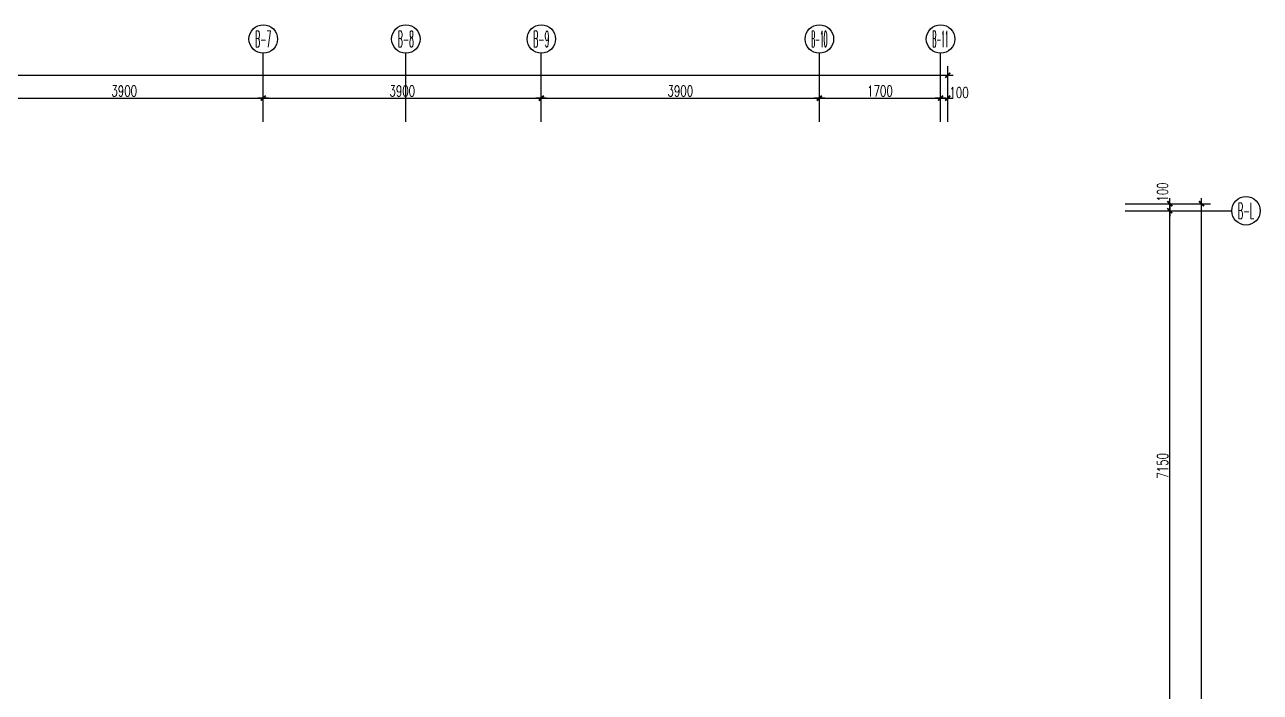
# Model space of a CAD drawing. Extents: x -41969 to 449372, y 65390 to 759577.
# Drawn here: x 335259 to 352589, y 738834 to 748190 of the extents above; entities that cross this region are included whole.
import ezdxf
from ezdxf.enums import TextEntityAlignment as Align

# ---------------------------------------------------------------- set-up
doc = ezdxf.new("R2010")
doc.units = 0
doc.header["$LTSCALE"] = 1000
doc.header["$MEASUREMENT"] = 0
doc.layers.add('AXIS_TEXT', color=7, linetype='Continuous')
doc.layers.add('标注', color=1, linetype='Continuous')
doc.styles.add('_TCH_AXIS', font='COMPLEX', dxfattribs={"bigfont": 'GBCBIG'})
doc.styles.add('COMPLEX', font='complex_.ttf')
doc.styles.add('DIM_FONT', font='SIMPLEX', dxfattribs={"width": 0.7, "bigfont": 'GBCBIG'})
doc.dimstyles.new('DIMN', dxfattribs={"dimtxt": 300, "dimasz": 1, "dimexe": 250, "dimexo": 0, "dimgap": 150, "dimtad": 1, "dimdec": 0, "dimzin": 0, "dimdsep": 46, "dimtxsty": 'DIM_FONT', "dimblk": '_DIMX', "dimcen": 0.09, "dimclrd": 1, "dimclrt": 7, "dimadec": 0, "dimazin": 0, "dimtfac": 1, "dimtdec": 0, "dimtix": 1, "dimtmove": 2, "dimatfit": 3, "dimldrblk": '_DIMX', "dimfxl": 0, "dimtolj": 1, "dimtzin": 0, "dimarcsym": 0})

# ---------------------------------------------------------------- blocks, each defined once
blk = doc.blocks.new('_AXISO')
blk.add_circle((0, 0), 0.5)
at = {"layer": 'AXIS_TEXT', "style": 'COMPLEX', "width": 1.041667}
blk.add_attdef('A', text='', height=0.56, dxfattribs=at).set_placement((-0.25, -0.28), (0.25, -0.28), align=Align.FIT)
blk = doc.blocks.new('_DIMX')
blk.add_line((-150, 0), (150, 0))
at = {"const_width": 50}
blk.add_lwpolyline([(-70, -70), (70, 70)], dxfattribs=at)
blk = doc.blocks.new('*D69')
at = {"layer": 'Defpoints', "color": 0}
for p in [(104879, -2131215), (100979, -2131549), (104879, -2131549)]:
    blk.add_point(p, dxfattribs=at)
at = {"layer": '标注', "color": 0, "lineweight": -2}
for p, q in [((100979, -2131549), (100979, -2131090)), ((104879, -2131549), (104879, -2131090))]:
    blk.add_line(p, q, dxfattribs=at)
at = {"layer": '标注', "color": 1, "lineweight": -2}
blk.add_line((100980, -2131215), (104879, -2131215), dxfattribs=at)
at = {"layer": '标注', "color": 1, "lineweight": -2, "xscale": 0.5, "yscale": 0.5, "zscale": 0.5, "rotation": 180}
blk.add_blockref('_DIMX', (100979, -2131215), dxfattribs=at)
at = {"layer": '标注', "color": 1, "lineweight": -2, "xscale": 0.5, "yscale": 0.5, "zscale": 0.5}
blk.add_blockref('_DIMX', (104879, -2131215), dxfattribs=at)
at = {"layer": '标注', "color": 7, "insert": (102929, -2131115), "char_height": 150, "attachment_point": 5, "style": 'DIM_FONT'}
blk.add_mtext('\\A1;3900', dxfattribs=at)
blk = doc.blocks.new('*D70')
at = {"layer": 'Defpoints', "color": 0}
for p in [(108779, -2131215), (104879, -2131549), (108779, -2131549)]:
    blk.add_point(p, dxfattribs=at)
at = {"layer": '标注', "color": 0, "lineweight": -2}
for p, q in [((104879, -2131549), (104879, -2131090)), ((108779, -2131549), (108779, -2131090))]:
    blk.add_line(p, q, dxfattribs=at)
at = {"layer": '标注', "color": 1, "lineweight": -2}
blk.add_line((104880, -2131215), (108779, -2131215), dxfattribs=at)
at = {"layer": '标注', "color": 1, "lineweight": -2, "xscale": 0.5, "yscale": 0.5, "zscale": 0.5, "rotation": 180}
blk.add_blockref('_DIMX', (104879, -2131215), dxfattribs=at)
at = {"layer": '标注', "color": 1, "lineweight": -2, "xscale": 0.5, "yscale": 0.5, "zscale": 0.5}
blk.add_blockref('_DIMX', (108779, -2131215), dxfattribs=at)
at = {"layer": '标注', "color": 7, "insert": (106829, -2131115), "char_height": 150, "attachment_point": 5, "style": 'DIM_FONT'}
blk.add_mtext('\\A1;3900', dxfattribs=at)
blk = doc.blocks.new('*D71')
at = {"layer": 'Defpoints', "color": 0}
for p in [(112679, -2131215), (108779, -2131549), (112679, -2131549)]:
    blk.add_point(p, dxfattribs=at)
at = {"layer": '标注', "color": 0, "lineweight": -2}
for p, q in [((108779, -2131549), (108779, -2131090)), ((112679, -2131549), (112679, -2131090))]:
    blk.add_line(p, q, dxfattribs=at)
at = {"layer": '标注', "color": 1, "lineweight": -2}
blk.add_line((108780, -2131215), (112679, -2131215), dxfattribs=at)
at = {"layer": '标注', "color": 1, "lineweight": -2, "xscale": 0.5, "yscale": 0.5, "zscale": 0.5, "rotation": 180}
blk.add_blockref('_DIMX', (108779, -2131215), dxfattribs=at)
at = {"layer": '标注', "color": 1, "lineweight": -2, "xscale": 0.5, "yscale": 0.5, "zscale": 0.5}
blk.add_blockref('_DIMX', (112679, -2131215), dxfattribs=at)
at = {"layer": '标注', "color": 7, "insert": (110729, -2131115), "char_height": 150, "attachment_point": 5, "style": 'DIM_FONT'}
blk.add_mtext('\\A1;3900', dxfattribs=at)
blk = doc.blocks.new('*D72')
at = {"layer": 'Defpoints', "color": 0}
for p in [(114379, -2131215), (112679, -2131549), (114379, -2131549)]:
    blk.add_point(p, dxfattribs=at)
at = {"layer": '标注', "color": 0, "lineweight": -2}
for p, q in [((112679, -2131549), (112679, -2131090)), ((114379, -2131549), (114379, -2131090))]:
    blk.add_line(p, q, dxfattribs=at)
at = {"layer": '标注', "color": 1, "lineweight": -2}
blk.add_line((112680, -2131215), (114379, -2131215), dxfattribs=at)
at = {"layer": '标注', "color": 1, "lineweight": -2, "xscale": 0.5, "yscale": 0.5, "zscale": 0.5, "rotation": 180}
blk.add_blockref('_DIMX', (112679, -2131215), dxfattribs=at)
at = {"layer": '标注', "color": 1, "lineweight": -2, "xscale": 0.5, "yscale": 0.5, "zscale": 0.5}
blk.add_blockref('_DIMX', (114379, -2131215), dxfattribs=at)
at = {"layer": '标注', "color": 7, "insert": (113529, -2131115), "char_height": 150, "attachment_point": 5, "style": 'DIM_FONT'}
blk.add_mtext('\\A1;1700', dxfattribs=at)
blk = doc.blocks.new('*D73')
at = {"layer": 'Defpoints', "color": 0}
for p in [(114479, -2131215), (114379, -2131549), (114479, -2131549)]:
    blk.add_point(p, dxfattribs=at)
at = {"layer": '标注', "color": 0, "lineweight": -2}
for p, q in [((114379, -2131549), (114379, -2131090)), ((114479, -2131549), (114479, -2131090))]:
    blk.add_line(p, q, dxfattribs=at)
at = {"layer": '标注', "color": 1, "lineweight": -2}
blk.add_line((114380, -2131215), (114479, -2131215), dxfattribs=at)
at = {"layer": '标注', "color": 1, "lineweight": -2, "xscale": 0.5, "yscale": 0.5, "zscale": 0.5, "rotation": 180}
blk.add_blockref('_DIMX', (114379, -2131215), dxfattribs=at)
at = {"layer": '标注', "color": 1, "lineweight": -2, "xscale": 0.5, "yscale": 0.5, "zscale": 0.5}
blk.add_blockref('_DIMX', (114479, -2131215), dxfattribs=at)
at = {"layer": '标注', "color": 7, "insert": (114638, -2131138), "char_height": 150, "attachment_point": 5, "style": 'DIM_FONT'}
blk.add_mtext('\\A1;100', dxfattribs=at)
blk = doc.blocks.new('*D74')
at = {"layer": 'Defpoints', "color": 0}
for p in [(114479, -2130894), (86079, -2131549), (114479, -2131549)]:
    blk.add_point(p, dxfattribs=at)
at = {"layer": '标注', "color": 0, "lineweight": -2}
for p, q in [((86079, -2131549), (86079, -2130769)), ((114479, -2131549), (114479, -2130769))]:
    blk.add_line(p, q, dxfattribs=at)
at = {"layer": '标注', "color": 1, "lineweight": -2}
blk.add_line((86080, -2130894), (114479, -2130894), dxfattribs=at)
at = {"layer": '标注', "color": 1, "lineweight": -2, "xscale": 0.5, "yscale": 0.5, "zscale": 0.5, "rotation": 180}
blk.add_blockref('_DIMX', (86079, -2130894), dxfattribs=at)
at = {"layer": '标注', "color": 1, "lineweight": -2, "xscale": 0.5, "yscale": 0.5, "zscale": 0.5}
blk.add_blockref('_DIMX', (114479, -2130894), dxfattribs=at)
at = {"layer": '标注', "color": 7, "insert": (100279, -2130794), "char_height": 150, "attachment_point": 5, "style": 'DIM_FONT'}
blk.add_mtext('\\A1;28400', dxfattribs=at)
blk = doc.blocks.new('*D94')
at = {"layer": 'Defpoints', "color": 0}
for p in [(116969, -2132794), (117594, -2132794), (116969, -2139944)]:
    blk.add_point(p, dxfattribs=at)
at = {"layer": '标注', "color": 0, "lineweight": -2}
for p, q in [((116969, -2132794), (117719, -2132794)), ((116969, -2139944), (117719, -2139944))]:
    blk.add_line(p, q, dxfattribs=at)
at = {"layer": '标注', "color": 1, "lineweight": -2}
blk.add_line((117594, -2139943), (117594, -2132794), dxfattribs=at)
at = {"layer": '标注', "color": 1, "lineweight": -2, "xscale": 0.5, "yscale": 0.5, "zscale": 0.5}
for p, rotation in [((117594, -2132794), 90), ((117594, -2139944), 270)]:
    blk.add_blockref('_DIMX', p, dxfattribs=dict(at, rotation=rotation))
at = {"layer": '标注', "color": 7, "insert": (117494, -2136369), "char_height": 150, "attachment_point": 5, "rotation": 90, "style": 'DIM_FONT'}
blk.add_mtext('\\A1;7150', dxfattribs=at)
blk = doc.blocks.new('*D95')
at = {"layer": 'Defpoints', "color": 0}
for p in [(116969, -2132694), (116969, -2132794), (117594, -2132694)]:
    blk.add_point(p, dxfattribs=at)
at = {"layer": '标注', "color": 0, "lineweight": -2}
for p, q in [((116969, -2132694), (117719, -2132694)), ((116969, -2132794), (117719, -2132794))]:
    blk.add_line(p, q, dxfattribs=at)
at = {"layer": '标注', "color": 1, "lineweight": -2}
blk.add_line((117594, -2132793), (117594, -2132694), dxfattribs=at)
at = {"layer": '标注', "color": 1, "lineweight": -2, "xscale": 0.5, "yscale": 0.5, "zscale": 0.5}
for p, rotation in [((117594, -2132694), 90), ((117594, -2132794), 270)]:
    blk.add_blockref('_DIMX', p, dxfattribs=dict(at, rotation=rotation))
at = {"layer": '标注', "color": 7, "insert": (117493, -2132531), "char_height": 150, "attachment_point": 5, "rotation": 90, "style": 'DIM_FONT'}
blk.add_mtext('\\A1;100', dxfattribs=at)
blk = doc.blocks.new('*D96')
at = {"layer": 'Defpoints', "color": 0}
for p in [(116969, -2132694), (118039, -2132694), (116969, -2167844)]:
    blk.add_point(p, dxfattribs=at)
at = {"layer": '标注', "color": 0, "lineweight": -2}
for p, q in [((116969, -2132694), (118164, -2132694)), ((116969, -2167844), (118164, -2167844))]:
    blk.add_line(p, q, dxfattribs=at)
at = {"layer": '标注', "color": 1, "lineweight": -2}
blk.add_line((118039, -2167843), (118039, -2132694), dxfattribs=at)
at = {"layer": '标注', "color": 1, "lineweight": -2, "xscale": 0.5, "yscale": 0.5, "zscale": 0.5}
for p, rotation in [((118039, -2132694), 90), ((118039, -2167844), 270)]:
    blk.add_blockref('_DIMX', p, dxfattribs=dict(at, rotation=rotation))
at = {"layer": '标注', "color": 7, "insert": (117939, -2150269), "char_height": 150, "attachment_point": 5, "rotation": 90, "style": 'DIM_FONT'}
blk.add_mtext('\\A1;35150', dxfattribs=at)
blk = doc.blocks.new('A$C1C350876')
at = {"layer": '标注', "color": 1}
for p, q in [((5024.6, 25529.8), (5024.6, 26492.7)), ((7024.6, 25529.8), (7024.6, 26492.7)), ((8924.6, 25529.8), (8924.6, 26492.7)), ((12824.6, 25529.8), (12824.6, 26492.7)), ((14524.6, 25529.8), (14524.6, 26492.7)), ((17114.5, 24285), (18608.9, 24285))]:
    blk.add_line(p, q, dxfattribs=at)
blk.add_circle((18808.9, 24285), 200, dxfattribs=at)
ref = blk.add_blockref('_AXISO', (5024.6, 26692.7), dxfattribs=dict(at, xscale=400, yscale=400, zscale=400))
ref.add_attrib('A', 'B-7', dxfattribs={"layer": 'AXIS_TEXT', "height": 226.27, "style": '_TCH_AXIS', "width": 0.33871}).set_placement((4911.5, 26579.6), (5137.8, 26579.6), align=Align.FIT)
ref = blk.add_blockref('_AXISO', (7024.6, 26692.7), dxfattribs=dict(at, xscale=400, yscale=400, zscale=400))
ref.add_attrib('A', 'B-8', dxfattribs={"layer": 'AXIS_TEXT', "height": 226.27, "style": '_TCH_AXIS', "width": 0.33871}).set_placement((6911.5, 26579.6), (7137.8, 26579.6), align=Align.FIT)
ref = blk.add_blockref('_AXISO', (8924.6, 26692.7), dxfattribs=dict(at, xscale=400, yscale=400, zscale=400))
ref.add_attrib('A', 'B-9', dxfattribs={"layer": 'AXIS_TEXT', "height": 226.27, "style": '_TCH_AXIS', "width": 0.33871}).set_placement((8811.5, 26579.6), (9037.8, 26579.6), align=Align.FIT)
ref = blk.add_blockref('_AXISO', (12824.6, 26692.7), dxfattribs=dict(at, xscale=400, yscale=400, zscale=400))
ref.add_attrib('A', 'B-10', dxfattribs={"layer": 'AXIS_TEXT', "height": 226.27, "style": '_TCH_AXIS', "width": 0.272727}).set_placement((12711.5, 26579.6), (12937.8, 26579.6), align=Align.FIT)
ref = blk.add_blockref('_AXISO', (14524.6, 26692.7), dxfattribs=dict(at, xscale=400, yscale=400, zscale=400))
ref.add_attrib('A', 'B-11', dxfattribs={"layer": 'AXIS_TEXT', "height": 226.27, "style": '_TCH_AXIS', "width": 0.291667}).set_placement((14411.5, 26579.6), (14637.8, 26579.6), align=Align.FIT)
at = {"layer": '标注', "color": 0, "style": '_TCH_AXIS', "width": 0.333333}
blk.add_text('B-L', height=226.27, dxfattribs=at).set_placement((18695.8, 24171.9), (18922.1, 24171.9), align=Align.FIT)
at = {"layer": '标注', "color": 1}
for p1, p2, distance, picture, middle in [((-13775.4, 25529.8), (14624.6, 25529.8), 654.9, '*D74', (424.6, 26284.7)), ((1124.6, 25529.8), (5024.6, 25529.8), 333.8, '*D69', (3074.6, 25963.6)), ((5024.6, 25529.8), (8924.6, 25529.8), 333.8, '*D70', (6974.6, 25963.6)), ((8924.6, 25529.8), (12824.6, 25529.8), 333.8, '*D71', (10874.6, 25963.6)), ((12824.6, 25529.8), (14524.6, 25529.8), 333.8, '*D72', (13674.6, 25963.6)), ((17114.5, -10765), (17114.5, 24385), -1069.7, '*D96', (18084.2, 6810)), ((17114.5, 17135), (17114.5, 24285), -625.4, '*D94', (17639.9, 20710))]:
    dim = blk.add_aligned_dim(p1=p1, p2=p2, distance=distance, dimstyle='DIMN', override={"dimscale": 0.5, "dimgap": 50}, dxfattribs=at)
    dim.commit()
    dim.dimension.update_dxf_attribs({"geometry": picture, "text_midpoint": middle, "insert": (-99854.4, 2157078.9)})
for base, p1, p2, angle, picture, middle in [((14624.6, 25863.6), (14524.6, 25529.8), (14624.6, 25529.8), 0, '*D73', (14783.7, 25941.2)), ((17739.9, 24385), (17114.5, 24285), (17114.5, 24385), 90, '*D95', (17639, 24548.1))]:
    dim = blk.add_linear_dim(base=base, p1=p1, p2=p2, angle=angle, dimstyle='DIMN', override={"dimscale": 0.5, "dimgap": 50}, dxfattribs=at)
    dim.commit()
    dim.dimension.update_dxf_attribs({"geometry": picture, "text_midpoint": middle, "dimtype": 129, "insert": (-99854.4, 2157078.9)})

msp = doc.modelspace()

# ---------------------------------------------------------------- block references
at = {"layer": '标注'}
msp.add_blockref('A$C1C350876', (333580.5, 721297.2), dxfattribs=at)

doc.saveas('drawing.dxf')
